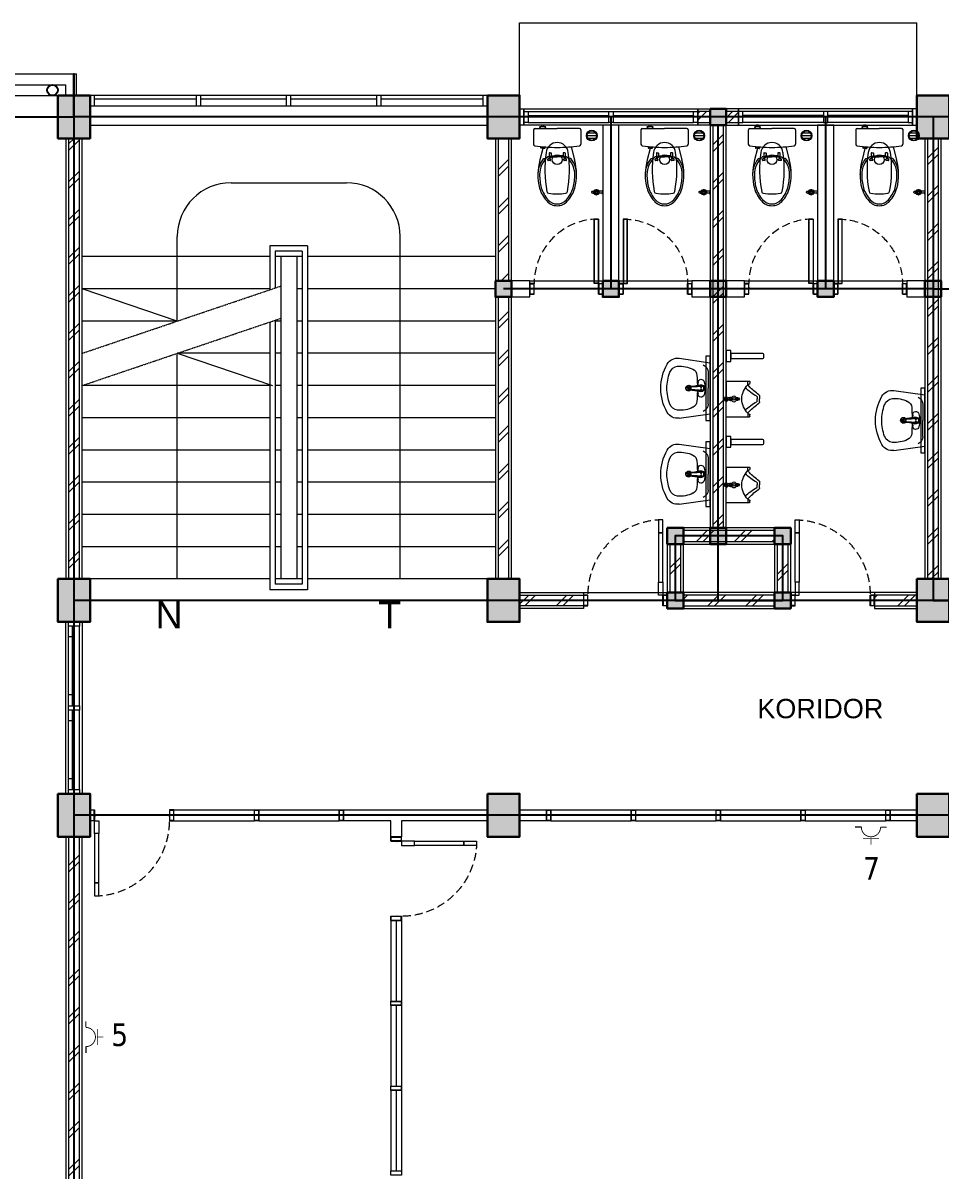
# Model space of a CAD drawing. Header units: millimetres. Extents: x -17012 to 17775, y -5570 to 5430.
# Drawn here: x 11316 to 13026, y -3390 to -1253 of the extents above; entities that cross this region are included whole.
import ezdxf
from ezdxf.enums import TextEntityAlignment as Align

# ---------------------------------------------------------------- set-up
doc = ezdxf.new("R2010")
doc.units = ezdxf.units.MM
doc.linetypes.add('DASHDOT', pattern=[1, 0.5, -0.25, 0, -0.25])
doc.linetypes.add('HIDDEN', pattern=[0.375, 0.25, -0.125])
for name, color, linetype, lineweight in [('ars', 11, 'Continuous', 5), ('dinding', 5, 'Continuous', 15), ('KOLOM', 1, 'Continuous', 30), ('kus', 63, 'Continuous', 15), ('LAMPU-LISTRIK', 22, 'Continuous', 0), ('lan', 7, 'Continuous', 15), ('not', 7, 'Continuous', 20), ('Notasi', 2, 'Continuous', 20), ('PARTISI', 190, 'Continuous', 9), ('SANITAIR', 4, 'Continuous', 5), ('sol kol', 8, 'Continuous', 0)]:
    doc.layers.add(name, color=color, linetype=linetype, lineweight=lineweight)
doc.layers.add('as', color=1, linetype='Continuous', plot=False)
doc.layers.add('D1', color=1, linetype='Continuous')
doc.styles.get("Standard").update_dxf_attribs({"font": 'arial.ttf'})
doc.styles.add('tahoma', font='tahoma.ttf')
pattern_1 = [(45, (11710.864, -3643.213), (-35.3553, 35.3553), []), (45, (11723.364, -3643.213), (-35.3553, 35.3553), [])]

# ---------------------------------------------------------------- blocks, each defined once
blk = doc.blocks.new('K1')
at = {"layer": 'KOLOM'}
blk.add_lwpolyline([(0.2, 0.15), (-0.2, 0.15), (-0.2, -0.15), (0.2, -0.15), (0.2, 0.15)], dxfattribs=at)
blk = doc.blocks.new('KP')
at = {"layer": 'KOLOM'}
blk.add_lwpolyline([(0.075, -0.075), (-0.075, -0.075), (-0.075, 0.075), (0.075, 0.075), (0.075, -0.075)], dxfattribs=at)
blk = doc.blocks.new('washtafel L237 a')
for p, q in [((-0.279, -0.289), (-0.238, 0)), ((-0.238, 0), (0, 0)), ((0.238, 0), (0, 0)), ((0.279, -0.289), (0.238, 0)), ((-0.148, -0.019), (0, -0.019)), ((0.148, -0.019), (0, -0.019)), ((0, -0.193), (-0.007, -0.193)), ((0, -0.202), (-0.007, -0.202)), ((0, -0.179), (-0.006, -0.179)), ((0, -0.179), (0.006, -0.179)), ((0, -0.193), (0.007, -0.193)), ((0, -0.202), (0.007, -0.202))]:
    blk.add_line(p, q)
for centre, radius in [((-0.011, -0.085), 0.00488), ((0, -0.043), 0.00695), ((0, -0.043), 0.00529), ((0.011, -0.085), 0.00488)]:
    blk.add_circle(centre, radius)
for centre, radius, start, end in [((-0.148, -0.093), 0.0742, 90.0661, 157.5039), ((-0.055, -0.085), 0.0285, 98.132, 275.8135), ((-0.002, -0.336), 0.286, 89.6669, 101.6651), ((0, -0.084), 0.0312, 89.6915, 225.3566), ((-0.528, -0.216), 0.513, 2.5647, 13.8912), ((0, -0.084), 0.0231, 89.5833, 212.8124), ((-0.04, -0.126), 0.0267, 4.6349, 46.9394), ((-0.045, -0.113), 0.03, 5.694, 32.8124), ((0.002, -0.336), 0.286, 78.3349, 90.3331), ((0, -0.084), 0.0312, 314.6434, 90.3085), ((0, -0.084), 0.0231, 327.1876, 90.4167), ((0.04, -0.126), 0.0267, 133.0606, 175.3651), ((0.045, -0.113), 0.03, 147.1876, 174.306), ((0.528, -0.216), 0.513, 166.1088, 177.4353), ((0.055, -0.085), 0.0285, 264.1865, 81.868), ((0.148, -0.093), 0.0742, 22.4961, 89.9339), ((0.068, -0.281), 0.273, 154.0541, 184.6243), ((-0.117, -0.191), 0.0678, 92.544, 154.459), ((0.012, -2.103), 1.984, 91.1939, 93.8059), ((-0.049, -0.147), 0.0337, 40.1188, 95.4553), ((0.001, -0.2), 0.0272, 129.5111, 54.4666), ((0.001, -0.2), 0.0234, 136.8784, 48.8129), ((-0.007, -0.184), 0.009, 183.4751, 270), ((-0.007, -0.193), 0.009, 182.5647, 270), ((-0.623, -0.171), 0.611, 359.8012, 5.694), ((-0.006, -0.173), 0.006, 179.8012, 270), ((0.001, -0.2), 0.0119, 184.4951, 2.4242), ((0.006, -0.173), 0.006, 270, 0.1988), ((0.007, -0.184), 0.009, 270, 356.5249), ((0.007, -0.193), 0.009, 270, 357.4353), ((0.623, -0.171), 0.611, 174.306, 180.1988), ((0.049, -0.147), 0.0337, 84.5447, 139.8812), ((-0.012, -2.103), 1.984, 86.1941, 88.8061), ((0.117, -0.191), 0.0678, 25.541, 87.456), ((-0.068, -0.281), 0.273, 355.3757, 25.9459), ((-0.17, -0.305), 0.11, 171.786, 240.1395), ((-0.119, -0.294), 0.0858, 186.0548, 250.1625), ((0.119, -0.294), 0.0858, 289.8375, 353.9452), ((0.17, -0.305), 0.11, 299.8605, 8.214), ((-0.003, -0.017), 0.443, 239.9631, 270.4171), ((-0.001, 0.003), 0.406, 248.7209, 270.1375), ((0.001, 0.003), 0.406, 269.8625, 291.2791), ((0.003, -0.017), 0.443, 269.5829, 300.0369)]:
    blk.add_arc(centre, radius, start, end)
blk = doc.blocks.new('P 70')
at = {"linetype": 'HIDDEN', "ltscale": 0.3}
blk.add_lwpolyline([(-0.74, 0.1, -0.414214), (-0.04, 0.8, -1.303225)], format="xyb", dxfattribs=at)
for points in [[(-0.04, 0.8), (-0.08, 0.8), (-0.08, 0.68), (-0.04, 0.68)], [(-0.04, 0.68), (-0.08, 0.68), (-0.08, 0.22), (-0.04, 0.22)], [(-0.04, 0.1), (-0.08, 0.1), (-0.08, 0.22), (-0.04, 0.22)], [(-0.735, 0.06), (-0.74, 0.06), (-0.74, 0.061), (-0.74, 0.1), (-0.78, 0.1), (-0.78, 0), (-0.74, 0), (-0.74, 0.056), (-0.735, 0.058)], [(-0.742, 0.002), (-0.778, 0.002), (-0.778, 0.098), (-0.742, 0.098)], [(-0.045, 0.06), (-0.04, 0.06), (-0.04, 0.061), (-0.04, 0.1), (0, 0.1), (0, 0), (-0.04, 0), (-0.04, 0.056), (-0.045, 0.058)], [(-0.038, 0.002), (-0.002, 0.002), (-0.002, 0.098), (-0.038, 0.098)]]:
    blk.add_lwpolyline(points, close=True)
blk = doc.blocks.new('URINOIR ATAS')
for p, q in [((-0.165, 0), (-0.165, 0.215)), ((-0.16, 0.22), (-0.147, 0.22)), ((-0.133, 0.201), (-0.143, 0.218)), ((-0.027, 0.31), (0, 0.31)), ((-0.02, 0.286), (0, 0.286)), ((0.027, 0.31), (0, 0.31)), ((0.02, 0.286), (0, 0.286)), ((0.133, 0.201), (0.143, 0.218)), ((0.16, 0.22), (0.147, 0.22)), ((0.165, 0), (0.165, 0.215)), ((-0.133, 0.201), (-0.16, 0.201)), ((-0.012, 0.117), (0.011, 0.117)), ((-0.011, 0.107), (0.011, 0.107)), ((-0.009, 0.112), (-0.009, 0.107)), ((-0.007, 0.113), (0.008, 0.113)), ((-0.003, 0.117), (-0.003, 0.113)), ((0.003, 0.117), (0.003, 0.113)), ((0.009, 0.112), (0.009, 0.107)), ((0.133, 0.201), (0.16, 0.201)), ((-0.165, 0), (0, 0)), ((-0.009, 0.01), (-0.026, 0)), ((-0.013, -0.017), (-0.013, 0)), ((-0.011, 0.097), (0.011, 0.097)), ((-0.009, 0.01), (0.011, 0.01)), ((0.165, 0), (0, 0)), ((0.011, 0.01), (0.026, 0)), ((0.013, 0), (0.013, -0.017)), ((0.013, -0.017), (-0.013, -0.017))]:
    blk.add_line(p, q)
for points in [[(-0.011, 0.107, 0.164804), (-0.012, 0.107, 0.105758), (-0.013, 0.106, 0.068984), (-0.014, 0.104, 0.055178), (-0.014, 0.102, 0.055178), (-0.014, 0.1, 0.068984), (-0.013, 0.099, 0.105758), (-0.012, 0.098, 0.164804), (-0.011, 0.097, 0.164804), (-0.01, 0.098, 0.105758), (-0.009, 0.099, 0.068984), (-0.009, 0.1, 0.055178), (-0.009, 0.102, 0.055178), (-0.009, 0.104, 0.068984), (-0.009, 0.106, 0.105758), (-0.01, 0.107, 0.164804)], [(0, 0.097, 0.070821), (0.003, 0.098, 0.082428), (0.005, 0.099, 0.106823), (0.007, 0.101, 0.13413), (0.007, 0.102, 0.13413), (0.007, 0.104, 0.106823), (0.005, 0.106, 0.082428), (0.003, 0.107, 0.070821), (0, 0.107, 0.070821), (-0.003, 0.107, 0.082428), (-0.005, 0.106, 0.106823), (-0.007, 0.104, 0.13413), (-0.007, 0.102, 0.13413), (-0.007, 0.101, 0.106823), (-0.005, 0.099, 0.082428), (-0.003, 0.098, 0.070821)], [(0.011, 0.107, 0.164804), (0.01, 0.107, 0.105758), (0.009, 0.106, 0.068984), (0.009, 0.104, 0.055178), (0.008, 0.102, 0.055178), (0.009, 0.1, 0.068984), (0.009, 0.099, 0.105758), (0.01, 0.098, 0.164804), (0.011, 0.097, 0.164804), (0.012, 0.098, 0.105758), (0.013, 0.099, 0.068984), (0.013, 0.1, 0.055178), (0.014, 0.102, 0.055178), (0.014, 0.104, 0.068984), (0.013, 0.106, 0.105758), (0.012, 0.107, 0.164804)]]:
    blk.add_lwpolyline(points, format="xyb", close=True)
blk.add_lwpolyline([(0.007, 0.061), (0.013, 0.072), (0.007, 0.082), (-0.006, 0.082), (-0.012, 0.072), (-0.006, 0.061)], close=True)
for centre, radius in [((0, 0.072), 0.025), ((0, 0.032), 0.0106), ((0, 0.032), 0.00723)]:
    blk.add_circle(centre, radius)
for centre, radius, start, end in [((-0.16, 0.215), 0.005, 90, 180), ((-0.147, 0.215), 0.005, 30.5859, 90), ((-0.151, 0.256), 0.055, 287.3602, 311.4179), ((-0.614, 0.718), 0.709, 314.7654, 324.2179), ((-0.477, 0.536), 0.518, 315.9836, 330.7336), ((-0.027, 0.295), 0.0148, 90, 144.2179), ((-0.02, 0.28), 0.00593, 90, 150.7336), ((0.02, 0.28), 0.00593, 29.2664, 90), ((0.477, 0.536), 0.518, 209.2664, 224.0164), ((0.027, 0.295), 0.0148, 35.7821, 90), ((0.614, 0.718), 0.709, 215.7821, 225.2346), ((0.151, 0.256), 0.055, 228.5821, 252.6398), ((0.147, 0.215), 0.005, 90, 149.4141), ((0.16, 0.215), 0.005, 0, 90), ((-0.16, 0.196), 0.005, 90, 180), ((0.001, 0.332), 0.187, 224.1477, 269.6422), ((0, 0.106), 0.0162, 43.0169, 136.9831), ((-0.007, 0.112), 0.00119, 90, 180), ((-0.001, 0.332), 0.187, 270.3578, 315.8523), ((0.008, 0.112), 0.00119, 0, 90), ((0.16, 0.196), 0.005, 0, 90), ((0.12, 0.057), 0.137, 181.3482, 199.9236), ((-0.19, 0.062), 0.208, 345.4703, 357.6692)]:
    blk.add_arc(centre, radius, start, end)
blk = doc.blocks.new('P 60')
at = {"linetype": 'HIDDEN', "ltscale": 0.3}
blk.add_lwpolyline([(-0.64, 0.1, -0.414214), (-0.04, 0.7, -1.303225)], format="xyb", dxfattribs=at)
for points in [[(-0.04, 0.7), (-0.04, 0.1), (-0.08, 0.1), (-0.08, 0.7)], [(-0.042, 0.698), (-0.042, 0.102), (-0.078, 0.102), (-0.078, 0.698)], [(-0.635, 0.06), (-0.64, 0.06), (-0.64, 0.061), (-0.64, 0.1), (-0.68, 0.1), (-0.68, 0), (-0.64, 0), (-0.64, 0.056), (-0.635, 0.058)], [(-0.642, 0.002), (-0.678, 0.002), (-0.678, 0.098), (-0.642, 0.098)], [(-0.045, 0.06), (-0.04, 0.06), (-0.04, 0.061), (-0.04, 0.1), (0, 0.1), (0, 0), (-0.04, 0), (-0.04, 0.056), (-0.045, 0.058)], [(-0.038, 0.002), (-0.002, 0.002), (-0.002, 0.098), (-0.038, 0.098)]]:
    blk.add_lwpolyline(points, close=True)
blk = doc.blocks.new('KRAN ATAS')
for p, q in [((-0.019, 0.001), (-0.019, 0)), ((-0.019, 0), (0, 0)), ((-0.018, 0.002), (0, 0.002)), ((-0.009, 0.006), (-0.009, 0.04)), ((0.018, 0.002), (0, 0.002)), ((0.019, 0), (0, 0)), ((0.009, 0.006), (0.009, 0.04)), ((0.019, 0.001), (0.019, 0))]:
    blk.add_line(p, q)
for centre, radius, start, end in [((-0.021, 0.06), 0.0057, 92.509, 270.0343), ((-0.02, 0.06), 0.0057, 105.45, 257.2407), ((0, 0.06), 0.0223, 89.786, 270.2141), ((-0.015, 0.075), 0.0057, 47.464, 224.6597), ((-0.015, 0.074), 0.0057, 60.3207, 212.5415), ((-0.014, 0.046), 0.0057, 154.4974, 295.7282), ((-0.015, 0.045), 0.0057, 142.579, 307.6346), ((-0.018, 0.001), 0.0005, 90, 180), ((0, 0.06), 0.0162, 89.7094, 270.2949), ((-0.013, 0.006), 0.004, 270, 0), ((-0.041, 0.09), 0.0331, 343.1048, 7.2203), ((0, 0.06), 0.0102, 89.532, 270.4679), ((0, 0.096), 0.00865, 90, 191.4881), ((0, 0.08), 0.0057, 89.095, 165.324), ((0, 0.079), 0.0057, 89.095, 152.5938), ((0, 0.041), 0.0057, 205.9652, 266.0615), ((0, 0.04), 0.0057, 191.86, 266.0615), ((0, 0.096), 0.00865, 348.5119, 90), ((0, 0.08), 0.0057, 14.676, 90.905), ((0, 0.079), 0.0057, 27.4062, 90.905), ((0, 0.06), 0.0223, 269.7859, 90.214), ((0, 0.06), 0.0162, 269.7051, 90.2906), ((0, 0.06), 0.0102, 269.5321, 90.468), ((0, 0.04), 0.0057, 273.9385, 348.14), ((0, 0.041), 0.0057, 273.9385, 334.0348), ((0.041, 0.09), 0.0331, 172.7797, 196.8952), ((0.013, 0.006), 0.004, 180, 270), ((0.015, 0.045), 0.0057, 232.3654, 37.421), ((0.015, 0.075), 0.0057, 315.3403, 132.536), ((0.015, 0.074), 0.0057, 327.4585, 119.6793), ((0.014, 0.046), 0.0057, 244.2718, 25.5026), ((0.018, 0.001), 0.0005, 0, 90), ((0.021, 0.06), 0.0057, 269.9657, 87.491), ((0.02, 0.06), 0.0057, 282.7593, 74.55)]:
    blk.add_arc(centre, radius, start, end)
blk = doc.blocks.new('CLOSET ATAS')
for p, q in [((0.014, 0.22), (0.148, 0.22)), ((0, 0.207), (0, 0)), ((0.171, 0.13), (0.294, 0.161)), ((0.282, 0.125), (0.282, 0.107)), ((0, -0.206), (0, 0)), ((0.228, 0.073), (0.228, 0.058)), ((0.231, 0.075), (0.273, 0.075)), ((0.231, 0.055), (0.256, 0.055)), ((0.256, 0.055), (0.259, 0.063)), ((0.256, 0.055), (0.256, 0)), ((0.256, -0.055), (0.256, 0)), ((0.259, 0.063), (0.273, 0.063)), ((0.266, 0.075), (0.266, 0.088)), ((0.266, 0.063), (0.266, 0)), ((0.266, -0.063), (0.266, 0)), ((0.273, 0.075), (0.273, 0.063)), ((0.285, 0.085), (0.285, 0.065)), ((0.296, 0.088), (0.288, 0.088)), ((0.296, 0.062), (0.288, 0.062)), ((0.299, 0.085), (0.299, 0.065)), ((-0.013, -0.107), (-0.013, -0.164)), ((0.228, -0.073), (0.228, -0.058)), ((0.231, -0.055), (0.256, -0.055)), ((0.231, -0.075), (0.273, -0.075)), ((0.256, -0.055), (0.259, -0.063)), ((0.259, -0.063), (0.273, -0.063)), ((0.266, -0.075), (0.266, -0.088)), ((0.273, -0.075), (0.273, -0.063)), ((0.282, -0.125), (0.282, -0.107)), ((0.285, -0.065), (0.285, -0.085)), ((0.296, -0.062), (0.288, -0.062)), ((0.296, -0.088), (0.288, -0.088)), ((0.299, -0.065), (0.299, -0.085)), ((-0.013, -0.124), (-0.031, -0.124)), ((-0.031, -0.124), (-0.031, -0.146)), ((-0.031, -0.146), (-0.013, -0.146)), ((0.171, -0.138), (0.185, -0.138)), ((0.173, -0.116), (0.185, -0.116)), ((0.173, -0.151), (0.173, -0.138)), ((0.175, -0.154), (0.182, -0.154)), ((0.184, -0.138), (0.184, -0.151)), ((0.188, -0.119), (0.188, -0.136)), ((0.188, -0.134), (0.294, -0.161)), ((0.014, -0.22), (0.148, -0.22))]:
    blk.add_line(p, q)
blk.add_circle((0.292, 0), 0.046)
for centre, radius, start, end in [((0.014, 0.207), 0.0135, 90, 180), ((0.148, 0.205), 0.015, 8.087, 90), ((-1.27, 0.004), 1.447, 359.8599, 8.087), ((0.385, -0.951), 1.066, 79.0461, 98.6197), ((0.429, -0.051), 0.215, 89.4826, 138.7405), ((0.287, 0.125), 0.005, 128.7411, 180), ((0.429, -0.051), 0.231, 89.4826, 128.7411), ((0.431, -0.32), 0.5, 75.2789, 105.8515), ((0.431, -0.32), 0.484, 75.2789, 90), ((0.465, -0.141), 0.302, 48.5371, 73.1314), ((0.465, -0.141), 0.318, 48.5371, 73.1314), ((0.235, 0), 0.103, 95.4936, 264.5064), ((-1.27, -0.004), 1.447, 351.913, 0.1401), ((0.231, 0.073), 0.00271, 90, 180), ((0.231, 0.058), 0.00271, 180, 270), ((0.271, 0.088), 0.005, 138.7405, 180), ((0.288, 0.085), 0.00307, 90, 180), ((0.288, 0.065), 0.00307, 180, 270), ((0.296, 0.085), 0.00307, 0, 90), ((0.296, 0.065), 0.00307, 270, 0), ((0.585, 0.076), 0.02, 7.8459, 81.6038), ((0.035, 0), 0.575, 352.1541, 7.8459), ((0.59, 0), 0.114, 0, 48.6581), ((0.59, 0), 0.114, 311.3419, 0), ((0.59, 0), 0.13, 0, 48.6581), ((0.59, 0), 0.13, 311.3419, 0), ((-0.016, -0.123), 0.0171, 24.4122, 79.3868), ((0.385, 0.948), 1.063, 261.358, 280.9763), ((0.231, -0.058), 0.00271, 90, 180), ((0.231, -0.073), 0.00271, 180, 270), ((0.271, -0.088), 0.005, 180, 221.2595), ((0.429, 0.051), 0.215, 221.2595, 270.5174), ((0.288, -0.065), 0.00307, 90, 180), ((0.288, -0.085), 0.00307, 180, 270), ((0.296, -0.065), 0.00307, 0, 90), ((0.296, -0.085), 0.00307, 270, 0), ((0.465, 0.141), 0.302, 286.8686, 311.4629), ((0.465, 0.141), 0.318, 286.8686, 311.4629), ((0.585, -0.076), 0.02, 278.3962, 352.1541), ((-0.016, -0.147), 0.0171, 280.6132, 335.5878), ((0.014, -0.206), 0.0135, 180, 270), ((0.148, -0.205), 0.015, 270, 351.913), ((0.175, -0.151), 0.00271, 180, 270), ((0.182, -0.151), 0.00271, 270, 0), ((0.185, -0.119), 0.00271, 0, 90), ((0.185, -0.136), 0.00271, 270, 0), ((0.287, -0.125), 0.005, 180, 231.2589), ((0.429, 0.051), 0.231, 231.2589, 270.5174), ((0.431, 0.32), 0.5, 254.1485, 284.7211), ((0.431, 0.32), 0.484, 270, 284.7211)]:
    blk.add_arc(centre, radius, start, end)
blk = doc.blocks.new('*X4')
at = {"color": 0}
for p, q in [((18.491, 19.193), (18.579, 19.193)), ((18.499, 19.218), (18.572, 19.218)), ((18.499, 19.168), (18.572, 19.168))]:
    blk.add_line(p, q, dxfattribs=at)
blk = doc.blocks.new('SFLOOR')
for radius in [0.05, 0.0442]:
    blk.add_circle((0, 0), radius)
blk.add_blockref('*X4', (-18.535, -19.193))
blk = doc.blocks.new('NOTASI RUANG')
at = {"layer": 'not'}
for height, p in [(0.26, (-0.011, 0.3)), (0.175, (-0.009, -0.017))]:
    blk.add_attdef('RUANG', text='', height=height, dxfattribs=at).set_placement(p, align=Align.MIDDLE_CENTER)
blk = doc.blocks.new('H')
at = {"layer": 'LAMPU-LISTRIK', "ltscale": 2}
blk.add_line((2116771, -303777), (2116700, -303777), dxfattribs=at)
at = {"layer": 'LAMPU-LISTRIK', "ltscale": 2, "const_width": 10}
for points in [[(2116880, -303647), (2116880, -303577)], [(2116970, -303647), (2116790, -303647)], [(2116700, -303777), (2116771, -303777)], [(2117060, -303777), (2116989, -303777)]]:
    blk.add_lwpolyline(points, dxfattribs=at)
blk.add_lwpolyline([(2116989, -303777, 1), (2116771, -303777)], format="xyb", dxfattribs=at)

msp = doc.modelspace()

# ---------------------------------------------------------------- hatches: boundary and pattern name
at = {"layer": 'ars'}
h = msp.add_hatch(dxfattribs=at)
h.set_pattern_fill('TEMBOK', color=256, scale=50)
h.set_pattern_definition([(45, (12454.864, -3378.213), (-35.3553, 35.3553), []), (45, (12467.364, -3378.213), (-35.3553, 35.3553), [])])
h.paths.add_polyline_path([(12595.9, -1418.2), (12572.9, -1418.2), (12572.9, -1438.2), (12595.9, -1438.2)])
h = msp.add_hatch(dxfattribs=at)
h.set_pattern_fill('TEMBOK', color=256, scale=50)
h.set_pattern_definition([(45, (12515.864, -3378.213), (-35.3553, 35.3553), []), (45, (12528.364, -3378.213), (-35.3553, 35.3553), [])])
h.paths.add_polyline_path([(12648.9, -1418.2), (12625.9, -1418.2), (12625.9, -1438.2), (12648.9, -1438.2)])
h = msp.add_hatch(dxfattribs=at)
h.set_pattern_fill('TEMBOK', color=256, scale=50)
h.set_pattern_definition(pattern_1)
h.paths.add_polyline_path([(12600.9, -1443.2), (12600.9, -2193.2), (12620.9, -2193.2), (12620.9, -1443.2)])
h = msp.add_hatch(dxfattribs=at)
h.set_pattern_fill('TEMBOK', color=256, scale=50)
h.set_pattern_definition(pattern_1)
h.paths.add_polyline_path([(11420.9, -2288.2), (11420.9, -1468.2), (11400.9, -1468.2), (11400.9, -2288.2)])
h = msp.add_hatch(dxfattribs=at)
h.set_pattern_fill('TEMBOK', color=256, scale=50)
h.set_pattern_definition(pattern_1)
h.paths.add_polyline_path([(12220.9, -1733.2), (12220.9, -1468.2), (12200.9, -1468.2), (12200.9, -1733.2)])
h = msp.add_hatch(dxfattribs=at)
h.set_pattern_fill('TEMBOK', color=256, scale=50)
h.set_pattern_definition(pattern_1)
h.paths.add_polyline_path([(13020.9, -2288.2), (13020.9, -1468.2), (13000.9, -1468.2), (13000.9, -2288.2)])
h = msp.add_hatch(dxfattribs=at)
h.set_pattern_fill('TEMBOK', color=256, scale=50)
h.set_pattern_definition(pattern_1)
h.paths.add_polyline_path([(12200.9, -1763.2), (12200.9, -2288.2), (12220.9, -2288.2), (12220.9, -1763.2)])
h = msp.add_hatch(dxfattribs=at)
h.set_pattern_fill('TEMBOK', color=256, scale=50)
h.set_pattern_definition(pattern_1)
h.paths.add_polyline_path([(12715.9, -2198.2), (12545.9, -2198.2), (12545.9, -2218.2), (12715.9, -2218.2)])
h = msp.add_hatch(dxfattribs=at)
h.set_pattern_fill('TEMBOK', color=256, scale=50)
h.set_pattern_definition(pattern_1)
h.paths.add_polyline_path([(12520.9, -2223.2), (12520.9, -2313.2), (12540.9, -2313.2), (12540.9, -2223.2)])
h = msp.add_hatch(dxfattribs=at)
h.set_pattern_fill('TEMBOK', color=256, scale=50)
h.set_pattern_definition(pattern_1)
h.paths.add_polyline_path([(12720.9, -2223.2), (12720.9, -2313.2), (12740.9, -2313.2), (12740.9, -2223.2)])
h = msp.add_hatch(dxfattribs=at)
h.set_pattern_fill('TEMBOK', color=256, scale=50)
h.set_pattern_definition(pattern_1)
h.paths.add_polyline_path([(12240.9, -2318.2), (12359.9, -2318.2), (12359.9, -2338.2), (12240.9, -2338.2)])
h = msp.add_hatch(dxfattribs=at)
h.set_pattern_fill('TEMBOK', color=256, scale=50)
h.set_pattern_definition(pattern_1)
h.paths.add_polyline_path([(12715.9, -2318.2), (12545.9, -2318.2), (12545.9, -2338.2), (12715.9, -2338.2)])
h = msp.add_hatch(dxfattribs=at)
h.set_pattern_fill('TEMBOK', color=256, scale=50)
h.set_pattern_definition(pattern_1)
h.paths.add_polyline_path([(12980.9, -2318.2), (12901.9, -2318.2), (12901.9, -2338.2), (12980.9, -2338.2)])
h = msp.add_hatch(dxfattribs=at)
h.set_pattern_fill('TEMBOK', color=256, scale=50)
h.set_pattern_definition(pattern_1)
h.paths.add_polyline_path([(11420.9, -3588.2), (11420.9, -2768.2), (11400.9, -2768.2), (11400.9, -3588.2)])
at = {"layer": 'sol kol'}
for points in [[(11380.9, -1388.2), (11380.9, -1468.2), (11440.9, -1468.2), (11440.9, -1388.2)], [(12180.9, -1388.2), (12180.9, -1468.2), (12240.9, -1468.2), (12240.9, -1388.2)], [(12980.9, -1388.2), (12980.9, -1468.2), (13040.9, -1468.2), (13040.9, -1388.2)], [(12595.9, -1413.2), (12625.9, -1413.2), (12625.9, -1443.2), (12595.9, -1443.2)], [(12195.9, -1733.2), (12225.9, -1733.2), (12225.9, -1763.2), (12195.9, -1763.2)], [(12395.9, -1733.2), (12425.9, -1733.2), (12425.9, -1763.2), (12395.9, -1763.2)], [(12595.9, -1733.2), (12625.9, -1733.2), (12625.9, -1763.2), (12595.9, -1763.2)], [(12795.9, -1733.2), (12825.9, -1733.2), (12825.9, -1763.2), (12795.9, -1763.2)], [(12995.9, -1733.2), (13025.9, -1733.2), (13025.9, -1763.2), (12995.9, -1763.2)], [(12515.9, -2193.2), (12545.9, -2193.2), (12545.9, -2223.2), (12515.9, -2223.2)], [(12595.9, -2193.2), (12625.9, -2193.2), (12625.9, -2223.2), (12595.9, -2223.2)], [(12715.9, -2193.2), (12745.9, -2193.2), (12745.9, -2223.2), (12715.9, -2223.2)], [(11380.9, -2288.2), (11380.9, -2368.2), (11440.9, -2368.2), (11440.9, -2288.2)], [(12180.9, -2288.2), (12180.9, -2368.2), (12240.9, -2368.2), (12240.9, -2288.2)], [(12980.9, -2288.2), (12980.9, -2368.2), (13040.9, -2368.2), (13040.9, -2288.2)], [(12515.9, -2313.2), (12545.9, -2313.2), (12545.9, -2343.2), (12515.9, -2343.2)], [(12715.9, -2313.2), (12745.9, -2313.2), (12745.9, -2343.2), (12715.9, -2343.2)], [(11380.9, -2688.2), (11380.9, -2768.2), (11440.9, -2768.2), (11440.9, -2688.2)], [(12180.9, -2688.2), (12180.9, -2768.2), (12240.9, -2768.2), (12240.9, -2688.2)], [(12980.9, -2688.2), (12980.9, -2768.2), (13040.9, -2768.2), (13040.9, -2688.2)]]:
    msp.add_hatch(color=256, dxfattribs=at).paths.add_polyline_path(points)

# ---------------------------------------------------------------- linework, layer by layer
msp.add_lwpolyline([(9610.9, -1428.2), (11410.9, -1428.2), (11410.9, -3628.2), (9610.9, -3628.2)], close=True)
msp.add_circle((11370.9, -1378.2), 10)
at = {"layer": 'ars'}
for p, q in [((11775.9, -1668.2), (11775.9, -1749.9)), ((11845.9, -1668.2), (11775.9, -1668.2)), ((11785.9, -1678.2), (11785.9, -1746.5)), ((11835.9, -1678.2), (11785.9, -1678.2)), ((11835.9, -1678.2), (11835.9, -2298.2)), ((11845.9, -1668.2), (11845.9, -2308.2)), ((11775.9, -1809.9), (11775.9, -2308.2)), ((11785.9, -1806.5), (11785.9, -2298.2)), ((11835.9, -2298.2), (11785.9, -2298.2)), ((11845.9, -2308.2), (11775.9, -2308.2))]:
    msp.add_line(p, q, dxfattribs=at)
for points in [[(12595.9, -1418.2), (12572.9, -1418.2), (12572.9, -1438.2), (12595.9, -1438.2)], [(12648.9, -1418.2), (12625.9, -1418.2), (12625.9, -1438.2), (12648.9, -1438.2)], [(12600.9, -1443.2), (12600.9, -2193.2), (12620.9, -2193.2), (12620.9, -1443.2)], [(11420.9, -2288.2), (11420.9, -1468.2), (11400.9, -1468.2), (11400.9, -2288.2)], [(12220.9, -1733.2), (12220.9, -1468.2), (12200.9, -1468.2), (12200.9, -1733.2)], [(13020.9, -2288.2), (13020.9, -1468.2), (13000.9, -1468.2), (13000.9, -2288.2)], [(12200.9, -1763.2), (12200.9, -2288.2), (12220.9, -2288.2), (12220.9, -1763.2)], [(12634.6, -1883.2), (12634.6, -1863.2), (12625.9, -1863.2), (12625.9, -1883.2)], [(12634.6, -2043.2), (12634.6, -2023.2), (12625.9, -2023.2), (12625.9, -2043.2)], [(12715.9, -2198.2), (12545.9, -2198.2), (12545.9, -2218.2), (12715.9, -2218.2)], [(12520.9, -2223.2), (12520.9, -2313.2), (12540.9, -2313.2), (12540.9, -2223.2)], [(12720.9, -2223.2), (12720.9, -2313.2), (12740.9, -2313.2), (12740.9, -2223.2)], [(12240.9, -2318.2), (12359.9, -2318.2), (12359.9, -2338.2), (12240.9, -2338.2)], [(12715.9, -2318.2), (12545.9, -2318.2), (12545.9, -2338.2), (12715.9, -2338.2)], [(12980.9, -2318.2), (12901.9, -2318.2), (12901.9, -2338.2), (12980.9, -2338.2)], [(11420.9, -3588.2), (11420.9, -2768.2), (11400.9, -2768.2), (11400.9, -3588.2)]]:
    msp.add_lwpolyline(points, close=True, dxfattribs=at)
at = {"layer": 'as'}
for points in [[(11410.9, -1428.2), (11410.9, -1348.2), (11410.9, -3708.2)], [(11410.9, -1428.2), (11410.9, -3628.2)], [(12210.9, -1428.2), (11410.9, -1428.2)], [(12110.9, -1428.2), (11510.9, -1428.2)], [(13010.9, -1428.2), (12210.9, -1428.2)], [(12410.9, -1428.2), (12410.9, -1748.2)], [(12810.9, -1428.2), (12810.9, -1748.2)], [(14210.9, -1428.2), (13010.9, -1428.2)], [(12610.9, -2328.2), (12610.9, -1443.2)], [(12610.9, -1748.2), (12210.9, -1748.2)], [(13010.9, -1748.2), (12610.9, -1748.2)], [(13010.9, -1748.2), (13410.9, -1748.2)], [(12210.9, -2328.2), (11410.9, -2328.2)], [(14210.9, -2328.2), (12210.9, -2328.2)], [(12210.9, -2728.2), (11410.9, -2728.2)], [(14210.9, -2728.2), (12210.9, -2728.2)]]:
    msp.add_lwpolyline(points, dxfattribs=at)
for points in [[(13410.9, -1428.2), (13010.9, -1428.2), (13010.9, -2328.2), (13410.9, -2328.2)], [(12730.9, -2328.2), (12730.9, -2208.2), (12530.9, -2208.2), (12530.9, -2328.2)]]:
    msp.add_lwpolyline(points, close=True, dxfattribs=at)
at = {"layer": 'dinding'}
for p, q in [((9530.9, -1348.2), (11415.9, -1348.2)), ((11415.9, -1388.2), (11415.9, -1348.2)), ((9550.9, -1368.2), (11395.9, -1368.2)), ((11395.9, -1388.2), (11395.9, -1368.2))]:
    msp.add_line(p, q, dxfattribs=at)
for points in [[(12240.9, -1413.2), (12248.9, -1413.2), (12248.9, -1443.2), (12240.9, -1443.2)], [(12572.9, -1413.2), (12595.9, -1413.2), (12595.9, -1443.2), (12572.9, -1443.2)], [(12648.9, -1413.2), (12625.9, -1413.2), (12625.9, -1443.2), (12648.9, -1443.2)], [(12980.9, -1413.2), (12972.9, -1413.2), (12972.9, -1443.2), (12980.9, -1443.2)], [(12395.9, -1443.2), (12395.9, -1733.2), (12425.9, -1733.2), (12425.9, -1443.2)], [(12595.9, -1443.2), (12595.9, -2193.2), (12625.9, -2193.2), (12625.9, -1443.2)], [(12795.9, -1443.2), (12795.9, -1733.2), (12825.9, -1733.2), (12825.9, -1443.2)], [(11425.9, -2288.2), (11425.9, -1468.2), (11395.9, -1468.2), (11395.9, -2288.2)], [(12225.9, -1733.2), (12225.9, -1468.2), (12195.9, -1468.2), (12195.9, -1733.2)], [(13025.9, -2288.2), (13025.9, -1468.2), (12995.9, -1468.2), (12995.9, -2288.2)], [(12259.9, -1733.2), (12225.9, -1733.2), (12225.9, -1763.2), (12259.9, -1763.2)], [(12595.9, -1733.2), (12561.9, -1733.2), (12561.9, -1763.2), (12595.9, -1763.2)], [(12659.9, -1733.2), (12625.9, -1733.2), (12625.9, -1763.2), (12659.9, -1763.2)], [(12995.9, -1733.2), (12961.9, -1733.2), (12961.9, -1763.2), (12995.9, -1763.2)], [(12195.9, -1763.2), (12195.9, -2288.2), (12225.9, -2288.2), (12225.9, -1763.2)], [(12715.9, -2193.2), (12545.9, -2193.2), (12545.9, -2223.2), (12715.9, -2223.2)], [(12515.9, -2223.2), (12515.9, -2313.2), (12545.9, -2313.2), (12545.9, -2223.2)], [(12715.9, -2223.2), (12715.9, -2313.2), (12745.9, -2313.2), (12745.9, -2223.2)], [(12240.9, -2313.2), (12359.9, -2313.2), (12359.9, -2343.2), (12240.9, -2343.2)], [(12715.9, -2313.2), (12545.9, -2313.2), (12545.9, -2343.2), (12715.9, -2343.2)], [(12980.9, -2313.2), (12901.9, -2313.2), (12901.9, -2343.2), (12980.9, -2343.2)], [(11425.9, -3588.2), (11425.9, -2768.2), (11395.9, -2768.2), (11395.9, -3588.2)]]:
    msp.add_lwpolyline(points, close=True, dxfattribs=at)
at = {"layer": 'kus'}
for p, q in [((12180.9, -1388.2), (11440.9, -1388.2)), ((11448.9, -1408.2), (11448.9, -1388.2)), ((11638.9, -1408.2), (11638.9, -1388.2)), ((11646.9, -1408.2), (11646.9, -1388.2)), ((11806.9, -1408.2), (11806.9, -1388.2)), ((11814.9, -1408.2), (11814.9, -1388.2)), ((11974.9, -1408.2), (11974.9, -1388.2)), ((11982.9, -1408.2), (11982.9, -1388.2)), ((12172.9, -1408.2), (12172.9, -1388.2)), ((12180.9, -1408.2), (11440.9, -1408.2)), ((11638.9, -1395.2), (11448.9, -1395.2)), ((11806.9, -1395.2), (11646.9, -1395.2)), ((11974.9, -1395.2), (11814.9, -1395.2)), ((12172.9, -1395.2), (11982.9, -1395.2)), ((12256.9, -1418.2), (12406.9, -1418.2)), ((12414.9, -1418.2), (12564.9, -1418.2)), ((12806.9, -1418.2), (12656.9, -1418.2)), ((12964.9, -1418.2), (12814.9, -1418.2)), ((12256.9, -1438.2), (12406.9, -1438.2)), ((12414.9, -1438.2), (12564.9, -1438.2)), ((12806.9, -1438.2), (12656.9, -1438.2)), ((12964.9, -1438.2), (12814.9, -1438.2)), ((11400.9, -2524.2), (11400.9, -2376.2)), ((11407.9, -2524.2), (11407.9, -2376.2)), ((11420.9, -2524.2), (11420.9, -2376.2)), ((11407.9, -2396.2), (11400.9, -2396.2)), ((11407.9, -2504.2), (11400.9, -2504.2)), ((11400.9, -2680.2), (11400.9, -2532.2)), ((11407.9, -2680.2), (11407.9, -2532.2)), ((11420.9, -2680.2), (11420.9, -2532.2)), ((11407.9, -2552.2), (11400.9, -2552.2)), ((11407.9, -2660.2), (11400.9, -2660.2)), ((11596.9, -2718.2), (11746.9, -2718.2)), ((11754.9, -2718.2), (11904.9, -2718.2)), ((12298.9, -2718.2), (12448.9, -2718.2)), ((12456.9, -2718.2), (12606.9, -2718.2)), ((12614.9, -2718.2), (12764.9, -2718.2)), ((12772.9, -2718.2), (12922.9, -2718.2)), ((11596.9, -2738.2), (11746.9, -2738.2)), ((11754.9, -2738.2), (11904.9, -2738.2)), ((12298.9, -2738.2), (12448.9, -2738.2)), ((12456.9, -2738.2), (12606.9, -2738.2)), ((12614.9, -2738.2), (12764.9, -2738.2)), ((12772.9, -2738.2), (12922.9, -2738.2)), ((12000.9, -2924.2), (12000.9, -3074.2)), ((12020.9, -2924.2), (12020.9, -3074.2)), ((12000.9, -3082.2), (12000.9, -3232.2)), ((12020.9, -3082.2), (12020.9, -3232.2)), ((12000.9, -3240.2), (12000.9, -3390.2)), ((12020.9, -3240.2), (12020.9, -3390.2))]:
    msp.add_line(p, q, dxfattribs=at)
at = {"layer": 'kus', "linetype": 'HIDDEN'}
for p, q in [((12256.9, -1425.2), (12406.9, -1425.2)), ((12414.9, -1425.2), (12564.9, -1425.2)), ((12806.9, -1425.2), (12656.9, -1425.2)), ((12964.9, -1425.2), (12814.9, -1425.2)), ((11596.9, -2728.2), (11746.9, -2728.2)), ((11754.9, -2728.2), (11904.9, -2728.2)), ((12298.9, -2728.2), (12448.9, -2728.2)), ((12456.9, -2728.2), (12606.9, -2728.2)), ((12614.9, -2728.2), (12764.9, -2728.2)), ((12772.9, -2728.2), (12922.9, -2728.2)), ((12010.9, -2924.2), (12010.9, -3074.2)), ((12010.9, -3082.2), (12010.9, -3232.2)), ((12010.9, -3240.2), (12010.9, -3390.2))]:
    msp.add_line(p, q, dxfattribs=at)
at = {"layer": 'kus'}
for points in [[(12248.9, -1418.2), (12256.9, -1418.2), (12256.9, -1438.2), (12248.9, -1438.2)], [(12406.9, -1418.2), (12414.9, -1418.2), (12414.9, -1438.2), (12406.9, -1438.2)], [(12564.9, -1418.2), (12572.9, -1418.2), (12572.9, -1438.2), (12564.9, -1438.2)], [(12656.9, -1418.2), (12648.9, -1418.2), (12648.9, -1438.2), (12656.9, -1438.2)], [(12814.9, -1418.2), (12806.9, -1418.2), (12806.9, -1438.2), (12814.9, -1438.2)], [(12972.9, -1418.2), (12964.9, -1418.2), (12964.9, -1438.2), (12972.9, -1438.2)], [(11400.9, -2376.2), (11400.9, -2368.2), (11420.9, -2368.2), (11420.9, -2376.2)], [(11400.9, -2532.2), (11400.9, -2524.2), (11420.9, -2524.2), (11420.9, -2532.2)], [(11400.9, -2688.2), (11400.9, -2680.2), (11420.9, -2680.2), (11420.9, -2688.2)], [(11754.9, -2738.2), (11746.9, -2738.2), (11746.9, -2718.2), (11754.9, -2718.2)], [(11754.5, -2737.8), (11747.3, -2737.8), (11747.3, -2718.6), (11754.5, -2718.6)], [(11912.9, -2738.2), (11904.9, -2738.2), (11904.9, -2718.2), (11912.9, -2718.2)], [(11912.5, -2737.8), (11905.3, -2737.8), (11905.3, -2718.6), (11912.5, -2718.6)], [(12298.9, -2738.2), (12290.9, -2738.2), (12290.9, -2718.2), (12298.9, -2718.2)], [(12298.5, -2737.8), (12291.3, -2737.8), (12291.3, -2718.6), (12298.5, -2718.6)], [(12456.9, -2738.2), (12448.9, -2738.2), (12448.9, -2718.2), (12456.9, -2718.2)], [(12456.5, -2737.8), (12449.3, -2737.8), (12449.3, -2718.6), (12456.5, -2718.6)], [(12614.9, -2738.2), (12606.9, -2738.2), (12606.9, -2718.2), (12614.9, -2718.2)], [(12614.5, -2737.8), (12607.3, -2737.8), (12607.3, -2718.6), (12614.5, -2718.6)], [(12772.9, -2738.2), (12764.9, -2738.2), (12764.9, -2718.2), (12772.9, -2718.2)], [(12772.5, -2737.8), (12765.3, -2737.8), (12765.3, -2718.6), (12772.5, -2718.6)], [(12930.9, -2738.2), (12922.9, -2738.2), (12922.9, -2718.2), (12930.9, -2718.2)], [(12930.5, -2737.8), (12923.3, -2737.8), (12923.3, -2718.6), (12930.5, -2718.6)], [(12000.9, -3082.2), (12000.9, -3074.2), (12020.9, -3074.2), (12020.9, -3082.2)], [(12001.3, -3081.8), (12001.3, -3074.6), (12020.5, -3074.6), (12020.5, -3081.8)], [(12000.9, -3240.2), (12000.9, -3232.2), (12020.9, -3232.2), (12020.9, -3240.2)], [(12001.3, -3239.8), (12001.3, -3232.6), (12020.5, -3232.6), (12020.5, -3239.8)], [(12000.9, -3398.2), (12000.9, -3390.2), (12020.9, -3390.2), (12020.9, -3398.2)]]:
    msp.add_lwpolyline(points, close=True, dxfattribs=at)
at = {"layer": 'lan'}
for p, q in [((12240.9, -1253.2), (12980.9, -1253.2)), ((12240.9, -1388.2), (12240.9, -1253.2)), ((12980.9, -1388.2), (12980.9, -1253.2)), ((11440.9, -1443.2), (12180.9, -1443.2)), ((11703.4, -1550.7), (11918.4, -1550.7)), ((11603.4, -1808.2), (11603.4, -1650.7)), ((12018.4, -2288.2), (12018.4, -1650.7)), ((11775.9, -1688.2), (11425.9, -1688.2)), ((11835.9, -1688.2), (11785.9, -1688.2)), ((11795.9, -1688.2), (11795.9, -2288.2)), ((11825.9, -1688.2), (11825.9, -2288.2)), ((12195.9, -1688.2), (11845.9, -1688.2)), ((11775.9, -1748.2), (11425.9, -1748.2)), ((11603.4, -1808.2), (11425.9, -1748.2)), ((11835.9, -1748.2), (11825.9, -1748.2)), ((12195.9, -1748.2), (11845.9, -1748.2)), ((12259.9, -1733.2), (12395.9, -1733.2)), ((12425.9, -1733.2), (12561.9, -1733.2)), ((12659.9, -1733.2), (12795.9, -1733.2)), ((12825.9, -1733.2), (12961.9, -1733.2)), ((11603.4, -1808.2), (11425.9, -1808.2)), ((11795.9, -1808.2), (11785.9, -1808.2)), ((11835.9, -1808.2), (11825.9, -1808.2)), ((12195.9, -1808.2), (11845.9, -1808.2)), ((11603.4, -2288.2), (11603.4, -1868.2)), ((11775.9, -1868.2), (11603.4, -1868.2)), ((11603.4, -1868.2), (11780.9, -1928.2)), ((11795.9, -1868.2), (11785.9, -1868.2)), ((11835.9, -1868.2), (11825.9, -1868.2)), ((12195.9, -1868.2), (11845.9, -1868.2)), ((11775.9, -1928.2), (11425.9, -1928.2)), ((11795.9, -1928.2), (11785.9, -1928.2)), ((11835.9, -1928.2), (11825.9, -1928.2)), ((12195.9, -1928.2), (11845.9, -1928.2)), ((11775.9, -1988.2), (11425.9, -1988.2)), ((11795.9, -1988.2), (11785.9, -1988.2)), ((11835.9, -1988.2), (11825.9, -1988.2)), ((12195.9, -1988.2), (11845.9, -1988.2)), ((11775.9, -2048.2), (11425.9, -2048.2)), ((11795.9, -2048.2), (11785.9, -2048.2)), ((11835.9, -2048.2), (11825.9, -2048.2)), ((12195.9, -2048.2), (11845.9, -2048.2)), ((11775.9, -2108.2), (11425.9, -2108.2)), ((11795.9, -2108.2), (11785.9, -2108.2)), ((11835.9, -2108.2), (11825.9, -2108.2)), ((12195.9, -2108.2), (11845.9, -2108.2)), ((11775.9, -2168.2), (11425.9, -2168.2)), ((11795.9, -2168.2), (11785.9, -2168.2)), ((11835.9, -2168.2), (11825.9, -2168.2)), ((12195.9, -2168.2), (11845.9, -2168.2)), ((11775.9, -2228.2), (11425.9, -2228.2)), ((11795.9, -2228.2), (11785.9, -2228.2)), ((11835.9, -2228.2), (11825.9, -2228.2)), ((12195.9, -2228.2), (11845.9, -2228.2)), ((11775.9, -2288.2), (11440.9, -2288.2)), ((11835.9, -2288.2), (11785.9, -2288.2)), ((12180.9, -2288.2), (11845.9, -2288.2)), ((12359.9, -2313.2), (12515.9, -2313.2)), ((12901.9, -2313.2), (12745.9, -2313.2))]:
    msp.add_line(p, q, dxfattribs=at)
at = {"layer": 'lan', "linetype": 'DASHDOT'}
for p, q in [((11425.9, -1868.2), (11795.9, -1743.1)), ((11425.9, -1928.2), (11795.9, -1803.1))]:
    msp.add_line(p, q, dxfattribs=at)
at = {"layer": 'lan'}
for points in [[(12248.9, -1413.2), (12572.9, -1413.2), (12572.9, -1443.2), (12248.9, -1443.2)], [(12972.9, -1413.2), (12648.9, -1413.2), (12648.9, -1443.2), (12972.9, -1443.2)], [(11395.9, -2688.2), (11395.9, -2368.2), (11425.9, -2368.2), (11425.9, -2688.2)]]:
    msp.add_lwpolyline(points, close=True, dxfattribs=at)
for centre, start, end in [((11703.4, -1650.7), 90, 180), ((11918.4, -1650.7), 0, 90)]:
    msp.add_arc(centre, 100, start, end, dxfattribs=at)
at = {"layer": 'PARTISI'}
msp.add_lwpolyline([(11596.9, -2718.2), (12180.9, -2718.2), (12180.9, -2738.2), (12020.9, -2738.2), (12020.9, -2768.2), (12000.9, -2768.2), (12000.9, -2738.2), (11912.9, -2738.2), (11912.9, -2718.2)], dxfattribs=at)
for points in [[(12240.9, -2718.2), (12290.9, -2718.2), (12290.9, -2738.2), (12240.9, -2738.2)], [(12930.9, -2718.2), (12980.9, -2718.2), (12980.9, -2738.2), (12930.9, -2738.2)]]:
    msp.add_lwpolyline(points, close=True, dxfattribs=at)
at = {"layer": 'SANITAIR'}
msp.add_lwpolyline([(11410.9, -3668.2), (9570.9, -3668.2), (9570.9, -1388.2), (11410.9, -1388.2)], dxfattribs=at)
for points in [[(12595.9, -1873.2), (12587.9, -1873.2), (12587.9, -1993.2), (12595.9, -1993.2)], [(12995.9, -1933.2), (12987.9, -1933.2), (12987.9, -2053.2), (12995.9, -2053.2)], [(12595.9, -2033.2), (12587.9, -2033.2), (12587.9, -2153.2), (12595.9, -2153.2)]]:
    msp.add_lwpolyline(points, close=True, dxfattribs=at)
for points in [[(12695.9, -1870.3, 0.387977), (12694, -1868.5), (12634.6, -1868.5), (12634.6, -1877.9), (12694, -1877.9, 0.387977), (12695.9, -1876.1, 0.036942)], [(12695.9, -2030.3, 0.387977), (12694, -2028.5), (12634.6, -2028.5), (12634.6, -2037.9), (12694, -2037.9, 0.387977), (12695.9, -2036.1, 0.036942)]]:
    msp.add_lwpolyline(points, format="xyb", close=True, dxfattribs=at)

# ---------------------------------------------------------------- block references
ref = msp.add_blockref('NOTASI RUANG', (12802.7, -2575), dxfattribs=dict(xscale=151.7750944366926, yscale=151.7750944366926, zscale=151.775094436689))
ref.add_attrib('RUANG', 'KORIDOR', dxfattribs={"layer": 'not', "height": 36}).set_placement((12801, -2529.5), align=Align.MIDDLE_CENTER)
at = {"layer": 'D1', "xscale": -0.1637999999111344, "yscale": 0.1637999999111344, "zscale": 0.1638, "rotation": 180}
msp.add_blockref('H', (-333849.6, -52509), dxfattribs=at)
at = {"layer": 'D1', "extrusion": (0, 0, -1), "xscale": 0.1637999999111344, "yscale": 0.1637999999111344, "zscale": -0.1638, "rotation": 90}
msp.add_blockref('H', (-61191.7, -349885.9), dxfattribs=at)
at = {"layer": 'KOLOM', "xscale": 200, "yscale": 200, "zscale": 200}
for name, p, rotation in [('K1', (11410.9, -1428.2), 90), ('K1', (12210.9, -1428.2), 90), ('K1', (13010.9, -1428.2), 90), ('KP', (12610.9, -1428.2), 180), ('KP', (12210.9, -1748.2), 180), ('KP', (12410.9, -1748.2), 180), ('KP', (12610.9, -1748.2), 180), ('KP', (12810.9, -1748.2), 180), ('KP', (13010.9, -1748.2), 180), ('KP', (12530.9, -2208.2), 180), ('KP', (12610.9, -2208.2), 180), ('KP', (12730.9, -2208.2), 180), ('K1', (11410.9, -2328.2), 90), ('K1', (12210.9, -2328.2), 90), ('K1', (13010.9, -2328.2), 90), ('KP', (12530.9, -2328.2), 180), ('KP', (12730.9, -2328.2), 180), ('K1', (11410.9, -2728.2), 90), ('K1', (12210.9, -2728.2), 90), ('K1', (13010.9, -2728.2), 90)]:
    msp.add_blockref(name, p, dxfattribs=dict(at, rotation=rotation))
at = {"layer": 'kus', "yscale": 200, "zscale": 200}
for name, p, xscale in [('P 60', (12395.9, -1758.2), 200), ('P 60', (12425.9, -1758.2), -200), ('P 60', (12795.9, -1758.2), 200), ('P 60', (12825.9, -1758.2), -200), ('P 70', (12515.9, -2338.2), 200), ('P 70', (12745.9, -2338.2), -200)]:
    msp.add_blockref(name, p, dxfattribs=dict(at, xscale=xscale))
at = {"layer": 'kus', "linetype": 'HIDDEN', "yscale": 200, "zscale": 200}
for p, xscale, rotation in [((11440.9, -2718.2), 200, 180), ((12000.9, -2768.2), -200, 270)]:
    msp.add_blockref('P 70', p, dxfattribs=dict(at, xscale=xscale, rotation=rotation))
at = {"layer": 'SANITAIR', "yscale": 200, "zscale": 200}
for name, p, xscale, rotation in [('CLOSET ATAS', (12310.9, -1449.4), 200, 270), ('CLOSET ATAS', (12510.9, -1449.4), 200, 270), ('CLOSET ATAS', (12710.9, -1449.4), 200, 270), ('CLOSET ATAS', (12910.9, -1449.4), 200, 270), ('KRAN ATAS', (12395.9, -1568.3), -200, 90), ('KRAN ATAS', (12595.9, -1568.3), -200, 90), ('KRAN ATAS', (12795.9, -1568.3), -200, 90), ('KRAN ATAS', (12995.9, -1568.3), -200, 90), ('washtafel L237 a', (12595.9, -1933.2), -200, 270), ('URINOIR ATAS', (12625.9, -1953.2), -200, 270), ('washtafel L237 a', (12995.9, -1993.2), -200, 270), ('washtafel L237 a', (12595.9, -2093.2), -200, 270), ('URINOIR ATAS', (12625.9, -2113.2), -200, 270)]:
    msp.add_blockref(name, p, dxfattribs=dict(at, xscale=xscale, rotation=rotation))
at = {"layer": 'SANITAIR', "xscale": 200, "yscale": 200, "zscale": 200}
for p in [(12375.3, -1462.9), (12575.3, -1462.9), (12775.3, -1462.9), (12975.3, -1462.9)]:
    msp.add_blockref('SFLOOR', p, dxfattribs=at)

# ---------------------------------------------------------------- texts
at = {"layer": 'not', "char_height": 50, "attachment_point": 1}
for s, insert in [('\\pi-19.57;N', (11582.4, -2329.9)), ('\\pi-19.689;T', (11997.4, -2329.9))]:
    msp.add_mtext_dynamic_manual_height_columns(s, width=0.254, gutter_width=12.5, heights=[0], dxfattribs=dict(at, insert=insert))
at = {"layer": 'Notasi', "color": 3, "style": 'tahoma'}
for s, p in [('7', (12880.6, -2847.8)), ('5', (11480.2, -3157.7))]:
    msp.add_text(s, height=42.1, dxfattribs=at).set_placement(p)

doc.saveas('drawing.dxf')
